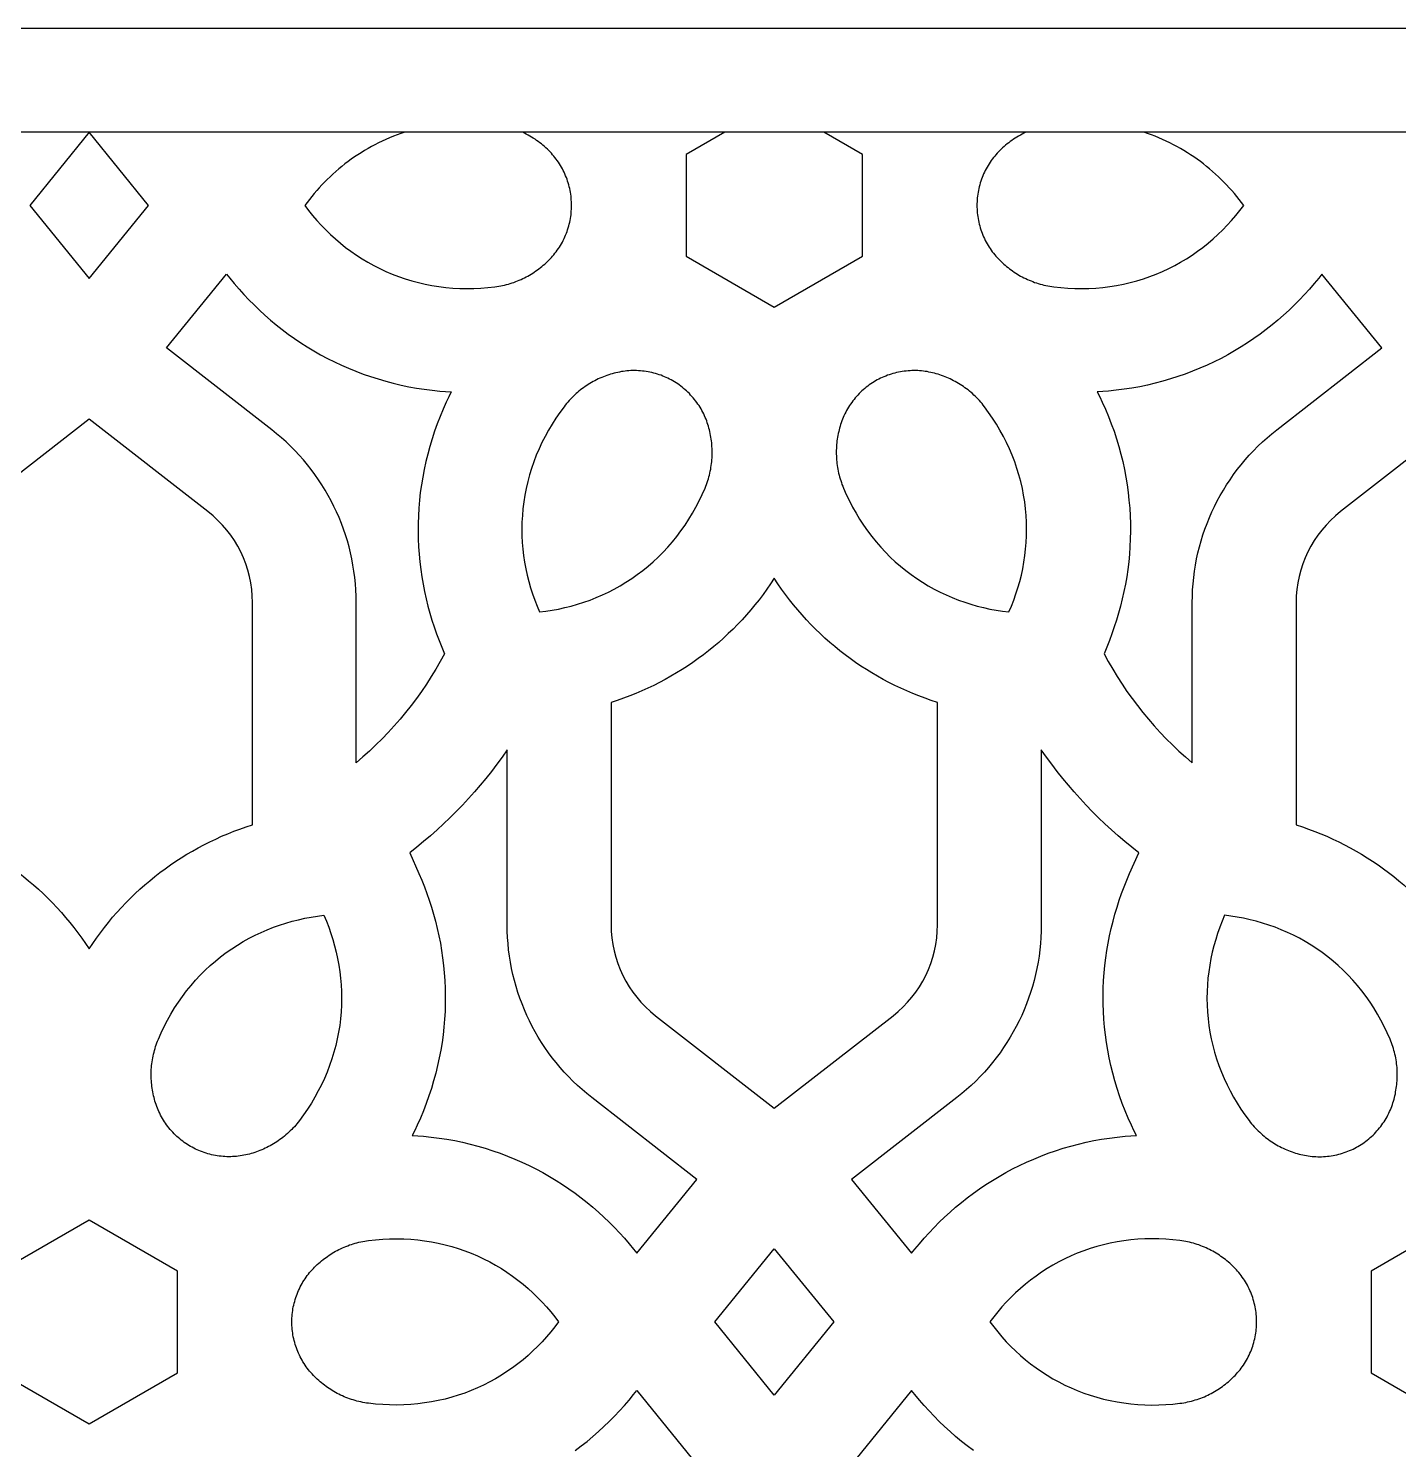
# Model space of a CAD drawing. Extents: x 14322 to 28868, y 1949 to 5319.
# Drawn here: x 21516 to 23300, y 3468 to 5319 of the extents above; entities that cross this region are included whole.
import ezdxf

# ---------------------------------------------------------------- set-up
doc = ezdxf.new("R2010")
doc.units = 0
doc.layers.add('LAYER_01', color=1, linetype='CONTINUOUS')

msp = doc.modelspace()

# ---------------------------------------------------------------- linework, layer by layer
at = {"layer": 'LAYER_01'}
for points in [[(14321.9, 1949.2), (28868, 1949.2), (28868, 5318.8), (14321.9, 5318.8)], [(14457.1, 2084.4), (28732.8, 2084.4), (28732.8, 5183.7), (14457.1, 5183.7)], [(21594.9, 5183.7), (21517.5, 5088.3), (21594.9, 4992.9), (21672.4, 5088.3)], [(22006, 5183.7), (22001, 5182), (21996, 5180.2), (21991.1, 5178.3), (21986.2, 5176.3), (21981.4, 5174.2), (21976.6, 5172), (21971.9, 5169.8), (21967.2, 5167.4), (21962.6, 5164.9), (21958.1, 5162.4), (21953.6, 5159.8), (21949.2, 5157), (21944.8, 5154.3), (21940.5, 5151.4), (21936.3, 5148.4), (21932.2, 5145.4), (21928.1, 5142.3), (21924.1, 5139.1), (21920.1, 5135.8), (21916.3, 5132.5), (21912.5, 5129.1), (21908.7, 5125.7), (21905.1, 5122.2), (21901.5, 5118.6), (21898, 5115), (21894.6, 5111.3), (21891.3, 5107.6), (21888, 5103.8), (21884.8, 5100), (21881.7, 5096.2), (21875.7, 5088.3), (21880.8, 5081.7), (21886, 5075.1), (21891.5, 5068.7), (21897.2, 5062.5), (21903.1, 5056.4), (21909.2, 5050.4), (21915.6, 5044.7), (21922.1, 5039.1), (21928.9, 5033.7), (21935.8, 5028.5), (21943, 5023.6), (21950.3, 5018.8), (21957.9, 5014.3), (21965.6, 5010.1), (21973.4, 5006.1), (21981.5, 5002.3), (21989.7, 4998.9), (21998, 4995.7), (22006.4, 4992.8), (22015, 4990.1), (22023.7, 4987.8), (22032.5, 4985.8), (22041.4, 4984.1), (22050.3, 4982.6), (22059.3, 4981.5), (22068.4, 4980.7), (22077.5, 4980.2), (22086.6, 4980), (22095.8, 4980.1), (22104.9, 4980.5), (22114.1, 4981.3), (22123.2, 4982.3), (22125.8, 4982.6), (22128.3, 4983), (22130.9, 4983.5), (22133.4, 4984), (22135.9, 4984.6), (22138.4, 4985.2), (22140.9, 4985.8), (22143.3, 4986.6), (22145.7, 4987.3), (22148.1, 4988.1), (22150.5, 4989), (22152.8, 4989.9), (22155.1, 4990.9), (22157.4, 4991.9), (22159.7, 4992.9), (22161.9, 4994), (22164.1, 4995.2), (22166.3, 4996.3), (22168.5, 4997.6), (22170.6, 4998.8), (22172.7, 5000.1), (22174.7, 5001.5), (22176.7, 5002.9), (22178.7, 5004.3), (22180.7, 5005.8), (22182.6, 5007.3), (22184.5, 5008.8), (22186.4, 5010.4), (22188.2, 5011.9), (22190, 5013.6), (22191.8, 5015.2), (22193.5, 5016.9), (22195.2, 5018.7), (22196.9, 5020.4), (22198.5, 5022.3), (22200.1, 5024.1), (22201.6, 5026), (22203.1, 5028), (22204.6, 5030), (22206, 5032), (22207.4, 5034.1), (22208.7, 5036.2), (22210, 5038.4), (22211.2, 5040.6), (22212.3, 5042.8), (22213.4, 5045.1), (22214.5, 5047.3), (22215.5, 5049.6), (22216.4, 5052), (22217.3, 5054.3), (22218.1, 5056.7), (22218.9, 5059.1), (22219.6, 5061.5), (22220.2, 5063.9), (22220.8, 5066.3), (22221.3, 5068.8), (22221.7, 5071.2), (22222.1, 5073.7), (22222.5, 5076.1), (22222.7, 5078.6), (22222.9, 5081), (22223.1, 5083.4), (22223.2, 5085.9), (22223.2, 5088.3), (22223.2, 5090.7), (22223.1, 5093.1), (22222.9, 5095.6), (22222.7, 5098), (22222.5, 5100.5), (22222.1, 5102.9), (22221.7, 5105.4), (22221.3, 5107.8), (22220.8, 5110.2), (22220.2, 5112.7), (22219.6, 5115.1), (22218.9, 5117.5), (22218.1, 5119.9), (22217.3, 5122.3), (22216.4, 5124.6), (22215.5, 5126.9), (22214.5, 5129.3), (22213.4, 5131.5), (22212.3, 5133.8), (22211.2, 5136), (22210, 5138.2), (22208.7, 5140.4), (22207.4, 5142.5), (22206, 5144.6), (22204.6, 5146.6), (22203.1, 5148.6), (22201.6, 5150.6), (22200.1, 5152.5), (22198.5, 5154.3), (22196.9, 5156.2), (22195.2, 5157.9), (22193.5, 5159.7), (22191.7, 5161.5), (22189.8, 5163.2), (22187.9, 5165), (22185.9, 5166.6), (22183.9, 5168.3), (22181.9, 5169.9), (22179.8, 5171.5), (22177.7, 5173), (22175.6, 5174.5), (22173.4, 5176), (22171.2, 5177.4), (22168.9, 5178.7), (22166.7, 5180), (22164.3, 5181.3), (22162, 5182.5), (22159.6, 5183.7)], [(22422.7, 5183.7), (22372.3, 5154.6), (22372.3, 5022), (22487.2, 4955.7), (22602, 5022), (22602, 5154.6), (22551.6, 5183.7)], [(22814.7, 5183.7), (22812.4, 5182.5), (22810, 5181.3), (22807.7, 5180), (22805.4, 5178.7), (22803.2, 5177.4), (22801, 5176), (22798.8, 5174.5), (22796.6, 5173), (22794.5, 5171.5), (22792.5, 5169.9), (22790.4, 5168.3), (22788.4, 5166.6), (22786.5, 5165), (22784.6, 5163.2), (22782.7, 5161.5), (22780.8, 5159.7), (22779.2, 5157.9), (22777.5, 5156.2), (22775.9, 5154.3), (22774.3, 5152.5), (22772.7, 5150.6), (22771.2, 5148.6), (22769.8, 5146.6), (22768.4, 5144.6), (22767, 5142.5), (22765.7, 5140.4), (22764.4, 5138.2), (22763.2, 5136), (22762, 5133.8), (22760.9, 5131.5), (22759.9, 5129.3), (22758.9, 5126.9), (22757.9, 5124.6), (22757.1, 5122.3), (22756.3, 5119.9), (22755.5, 5117.5), (22754.8, 5115.1), (22754.2, 5112.7), (22753.6, 5110.2), (22753.1, 5107.8), (22752.6, 5105.4), (22752.2, 5102.9), (22751.9, 5100.5), (22751.6, 5098), (22751.4, 5095.6), (22751.3, 5093.1), (22751.2, 5090.7), (22751.2, 5088.3), (22751.2, 5085.9), (22751.3, 5083.4), (22751.4, 5081), (22751.6, 5078.6), (22751.9, 5076.1), (22752.2, 5073.7), (22752.6, 5071.2), (22753.1, 5068.8), (22753.6, 5066.3), (22754.2, 5063.9), (22754.8, 5061.5), (22755.5, 5059.1), (22756.3, 5056.7), (22757.1, 5054.3), (22757.9, 5052), (22758.9, 5049.6), (22759.9, 5047.3), (22760.9, 5045.1), (22762, 5042.8), (22763.2, 5040.6), (22764.4, 5038.4), (22765.7, 5036.2), (22767, 5034.1), (22768.4, 5032), (22769.8, 5030), (22771.2, 5028), (22772.7, 5026), (22774.3, 5024.1), (22775.9, 5022.3), (22777.5, 5020.4), (22779.2, 5018.7), (22780.8, 5016.9), (22782.6, 5015.2), (22784.3, 5013.6), (22786.1, 5011.9), (22788, 5010.4), (22789.8, 5008.8), (22791.7, 5007.3), (22793.7, 5005.8), (22795.6, 5004.3), (22797.6, 5002.9), (22799.6, 5001.5), (22801.7, 5000.1), (22803.8, 4998.8), (22805.9, 4997.6), (22808.1, 4996.3), (22810.2, 4995.2), (22812.4, 4994), (22814.7, 4992.9), (22816.9, 4991.9), (22819.2, 4990.9), (22821.6, 4989.9), (22823.9, 4989), (22826.3, 4988.1), (22828.7, 4987.3), (22831.1, 4986.6), (22833.5, 4985.8), (22836, 4985.2), (22838.5, 4984.6), (22841, 4984), (22843.5, 4983.5), (22846, 4983), (22848.6, 4982.6), (22851.2, 4982.3), (22860.3, 4981.3), (22869.4, 4980.5), (22878.6, 4980.1), (22887.7, 4980), (22896.9, 4980.2), (22906, 4980.7), (22915, 4981.5), (22924.1, 4982.6), (22933, 4984.1), (22941.9, 4985.8), (22950.7, 4987.8), (22959.3, 4990.1), (22967.9, 4992.8), (22976.4, 4995.7), (22984.7, 4998.9), (22992.9, 5002.3), (23000.9, 5006.1), (23008.8, 5010.1), (23016.5, 5014.3), (23024, 5018.8), (23031.4, 5023.6), (23038.5, 5028.5), (23045.5, 5033.7), (23052.2, 5039.1), (23058.8, 5044.7), (23065.1, 5050.4), (23071.3, 5056.4), (23077.2, 5062.5), (23082.9, 5068.7), (23088.3, 5075.1), (23093.6, 5081.7), (23098.6, 5088.3), (23092.7, 5096.2), (23089.5, 5100), (23086.4, 5103.8), (23083.1, 5107.6), (23079.8, 5111.3), (23076.3, 5115), (23072.8, 5118.6), (23069.3, 5122.2), (23065.6, 5125.7), (23061.9, 5129.1), (23058.1, 5132.5), (23054.2, 5135.8), (23050.3, 5139.1), (23046.3, 5142.3), (23042.2, 5145.4), (23038.1, 5148.4), (23033.8, 5151.4), (23029.5, 5154.3), (23025.2, 5157), (23020.8, 5159.8), (23016.3, 5162.4), (23011.7, 5164.9), (23007.1, 5167.4), (23002.5, 5169.8), (22997.8, 5172), (22993, 5174.2), (22988.2, 5176.3), (22983.3, 5178.3), (22978.4, 5180.2), (22973.4, 5182), (22968.4, 5183.7)], [(22355.2, 4859.7), (22353.1, 4860.9), (22350.9, 4862), (22348.7, 4863.1), (22346.5, 4864.1), (22344.3, 4865.1), (22342, 4866.1), (22339.7, 4867), (22337.3, 4867.8), (22335, 4868.6), (22332.6, 4869.3), (22330.2, 4869.9), (22327.7, 4870.5), (22325.3, 4871.1), (22322.8, 4871.6), (22320.3, 4872), (22317.9, 4872.3), (22315.4, 4872.6), (22312.9, 4872.8), (22310.4, 4873), (22307.9, 4873.1), (22305.4, 4873.2), (22302.9, 4873.1), (22300.4, 4873.1), (22297.9, 4872.9), (22295.4, 4872.7), (22292.9, 4872.5), (22290.5, 4872.1), (22288.1, 4871.8), (22285.6, 4871.3), (22283.3, 4870.8), (22280.9, 4870.3), (22278.5, 4869.7), (22276.2, 4869), (22273.9, 4868.3), (22271.6, 4867.6), (22269.3, 4866.8), (22267, 4865.9), (22264.7, 4865.1), (22262.5, 4864.1), (22260.2, 4863.2), (22258, 4862.2), (22255.8, 4861.1), (22253.6, 4860), (22251.4, 4858.8), (22249.2, 4857.6), (22247.1, 4856.4), (22245, 4855.1), (22242.9, 4853.7), (22240.8, 4852.4), (22238.8, 4850.9), (22236.8, 4849.4), (22234.8, 4847.9), (22232.8, 4846.3), (22230.9, 4844.7), (22229, 4843.1), (22227.1, 4841.3), (22225.3, 4839.6), (22223.5, 4837.8), (22221.7, 4836), (22220, 4834.1), (22218.3, 4832.1), (22216.6, 4830.2), (22215, 4828.2), (22213.4, 4826.1), (22207.9, 4818.7), (22202.7, 4811.1), (22197.8, 4803.4), (22193.1, 4795.6), (22188.7, 4787.5), (22184.6, 4779.4), (22180.8, 4771.2), (22177.2, 4762.8), (22174, 4754.3), (22171.1, 4745.8), (22168.4, 4737.2), (22166.1, 4728.5), (22164.1, 4719.7), (22162.4, 4711), (22161, 4702.2), (22159.9, 4693.3), (22159.1, 4684.5), (22158.6, 4675.7), (22158.5, 4666.9), (22158.6, 4658.1), (22159, 4649.4), (22159.7, 4640.7), (22160.7, 4632.1), (22162, 4623.6), (22163.6, 4615.1), (22165.4, 4606.7), (22167.5, 4598.4), (22169.8, 4590.3), (22172.4, 4582.2), (22175.2, 4574.3), (22178.2, 4566.4), (22181.5, 4558.8), (22189.7, 4559.8), (22198, 4561.1), (22206.3, 4562.6), (22214.5, 4564.4), (22222.8, 4566.5), (22231, 4568.8), (22239.2, 4571.4), (22247.3, 4574.3), (22255.3, 4577.5), (22263.3, 4580.9), (22271.2, 4584.6), (22278.9, 4588.6), (22286.6, 4592.9), (22294.1, 4597.5), (22301.5, 4602.3), (22308.8, 4607.4), (22315.9, 4612.7), (22322.8, 4618.3), (22329.6, 4624.2), (22336.1, 4630.3), (22342.5, 4636.7), (22348.6, 4643.3), (22354.5, 4650.1), (22360.2, 4657.1), (22365.7, 4664.4), (22371, 4671.8), (22375.9, 4679.5), (22380.7, 4687.3), (22385.2, 4695.3), (22389.4, 4703.4), (22393.3, 4711.7), (22397, 4720.1), (22398, 4722.5), (22398.9, 4724.9), (22399.8, 4727.3), (22400.6, 4729.8), (22401.4, 4732.2), (22402.1, 4734.7), (22402.7, 4737.1), (22403.3, 4739.6), (22403.9, 4742.1), (22404.4, 4744.6), (22404.8, 4747), (22405.2, 4749.5), (22405.5, 4752), (22405.8, 4754.5), (22406, 4757), (22406.2, 4759.5), (22406.3, 4762), (22406.4, 4764.4), (22406.4, 4766.9), (22406.4, 4769.4), (22406.3, 4771.8), (22406.1, 4774.3), (22405.9, 4776.7), (22405.7, 4779.2), (22405.4, 4781.6), (22405.1, 4784), (22404.7, 4786.4), (22404.3, 4788.8), (22403.8, 4791.2), (22403.3, 4793.6), (22402.8, 4795.9), (22402.2, 4798.3), (22401.5, 4800.6), (22400.8, 4802.9), (22400, 4805.3), (22399.2, 4807.6), (22398.3, 4809.9), (22397.4, 4812.2), (22396.4, 4814.4), (22395.3, 4816.7), (22394.2, 4818.9), (22393, 4821.1), (22391.8, 4823.3), (22390.5, 4825.4), (22389.2, 4827.5), (22387.8, 4829.6), (22386.3, 4831.7), (22384.8, 4833.7), (22383.3, 4835.6), (22381.7, 4837.6), (22380, 4839.5), (22378.3, 4841.3), (22376.6, 4843.1), (22374.8, 4844.9), (22373, 4846.6), (22371.1, 4848.3), (22369.2, 4849.9), (22367.3, 4851.4), (22365.4, 4853), (22363.4, 4854.4), (22361.4, 4855.8), (22359.3, 4857.2), (22357.3, 4858.4)], [(22619.2, 4859.7), (22617.1, 4858.4), (22615, 4857.2), (22613, 4855.8), (22611, 4854.4), (22609, 4853), (22607, 4851.4), (22605.1, 4849.9), (22603.2, 4848.3), (22601.4, 4846.6), (22599.6, 4844.9), (22597.8, 4843.1), (22596, 4841.3), (22594.4, 4839.5), (22592.7, 4837.6), (22591.1, 4835.6), (22589.6, 4833.7), (22588.1, 4831.7), (22586.6, 4829.6), (22585.2, 4827.5), (22583.9, 4825.4), (22582.6, 4823.3), (22581.3, 4821.1), (22580.2, 4818.9), (22579, 4816.7), (22578, 4814.4), (22577, 4812.2), (22576, 4809.9), (22575.2, 4807.6), (22574.3, 4805.3), (22573.6, 4802.9), (22572.9, 4800.6), (22572.2, 4798.3), (22571.6, 4795.9), (22571.1, 4793.6), (22570.5, 4791.2), (22570.1, 4788.8), (22569.6, 4786.4), (22569.3, 4784), (22568.9, 4781.6), (22568.7, 4779.2), (22568.4, 4776.7), (22568.2, 4774.3), (22568.1, 4771.8), (22568, 4769.4), (22568, 4766.9), (22568, 4764.4), (22568.1, 4762), (22568.2, 4759.5), (22568.3, 4757), (22568.6, 4754.5), (22568.8, 4752), (22569.2, 4749.5), (22569.5, 4747), (22570, 4744.6), (22570.5, 4742.1), (22571, 4739.6), (22571.6, 4737.1), (22572.3, 4734.7), (22573, 4732.2), (22573.7, 4729.8), (22574.6, 4727.3), (22575.4, 4724.9), (22576.4, 4722.5), (22577.3, 4720.1), (22581, 4711.7), (22585, 4703.4), (22589.2, 4695.3), (22593.7, 4687.3), (22598.4, 4679.5), (22603.4, 4671.8), (22608.6, 4664.4), (22614.1, 4657.1), (22619.8, 4650.1), (22625.8, 4643.3), (22631.9, 4636.7), (22638.3, 4630.3), (22644.8, 4624.2), (22651.6, 4618.3), (22658.5, 4612.7), (22665.6, 4607.4), (22672.8, 4602.3), (22680.2, 4597.5), (22687.8, 4592.9), (22695.4, 4588.6), (22703.2, 4584.6), (22711.1, 4580.9), (22719, 4577.5), (22727.1, 4574.3), (22735.2, 4571.4), (22743.4, 4568.8), (22751.6, 4566.5), (22759.8, 4564.4), (22768.1, 4562.6), (22776.4, 4561.1), (22784.6, 4559.8), (22792.9, 4558.8), (22796.1, 4566.4), (22799.2, 4574.3), (22802, 4582.2), (22804.5, 4590.3), (22806.9, 4598.4), (22809, 4606.7), (22810.8, 4615.1), (22812.3, 4623.6), (22813.6, 4632.1), (22814.6, 4640.7), (22815.3, 4649.4), (22815.8, 4658.1), (22815.9, 4666.9), (22815.7, 4675.7), (22815.3, 4684.5), (22814.5, 4693.3), (22813.4, 4702.2), (22812, 4711), (22810.3, 4719.7), (22808.3, 4728.5), (22805.9, 4737.2), (22803.3, 4745.8), (22800.4, 4754.3), (22797.1, 4762.8), (22793.6, 4771.2), (22789.7, 4779.4), (22785.6, 4787.5), (22781.2, 4795.6), (22776.6, 4803.4), (22771.6, 4811.1), (22766.4, 4818.7), (22761, 4826.1), (22759.4, 4828.2), (22757.8, 4830.2), (22756.1, 4832.1), (22754.4, 4834.1), (22752.7, 4836), (22750.9, 4837.8), (22749.1, 4839.6), (22747.2, 4841.3), (22745.4, 4843.1), (22743.5, 4844.7), (22741.5, 4846.3), (22739.6, 4847.9), (22737.6, 4849.4), (22735.6, 4850.9), (22733.5, 4852.4), (22731.5, 4853.7), (22729.4, 4855.1), (22727.2, 4856.4), (22725.1, 4857.6), (22723, 4858.8), (22720.8, 4860), (22718.6, 4861.1), (22716.4, 4862.2), (22714.1, 4863.2), (22711.9, 4864.1), (22709.6, 4865.1), (22707.4, 4865.9), (22705.1, 4866.8), (22702.8, 4867.6), (22700.5, 4868.3), (22698.2, 4869), (22695.8, 4869.7), (22693.5, 4870.3), (22691.1, 4870.8), (22688.7, 4871.3), (22686.3, 4871.8), (22683.9, 4872.1), (22681.4, 4872.5), (22679, 4872.7), (22676.5, 4872.9), (22674, 4873.1), (22671.5, 4873.1), (22669, 4873.2), (22666.5, 4873.1), (22664, 4873), (22661.5, 4872.8), (22659, 4872.6), (22656.5, 4872.3), (22654, 4872), (22651.5, 4871.6), (22649.1, 4871.1), (22646.6, 4870.5), (22644.2, 4869.9), (22641.8, 4869.3), (22639.4, 4868.6), (22637, 4867.8), (22634.7, 4867), (22632.4, 4866.1), (22630.1, 4865.1), (22627.8, 4864.1), (22625.6, 4863.1), (22623.4, 4862), (22621.3, 4860.9)], [(21726.9, 3862.6), (21724.9, 3863.9), (21722.8, 3865.2), (21720.8, 3866.5), (21718.7, 3867.9), (21716.8, 3869.4), (21714.8, 3870.9), (21712.9, 3872.4), (21711, 3874.1), (21709.1, 3875.7), (21707.3, 3877.4), (21705.5, 3879.2), (21703.8, 3881), (21702.1, 3882.8), (21700.5, 3884.7), (21698.9, 3886.7), (21697.3, 3888.6), (21695.8, 3890.7), (21694.4, 3892.7), (21693, 3894.8), (21691.6, 3896.9), (21690.3, 3899.1), (21689.1, 3901.2), (21687.9, 3903.4), (21686.8, 3905.7), (21685.8, 3907.9), (21684.7, 3910.2), (21683.8, 3912.4), (21682.9, 3914.7), (21682.1, 3917.1), (21681.3, 3919.4), (21680.6, 3921.7), (21680, 3924), (21679.4, 3926.4), (21678.8, 3928.7), (21678.3, 3931.1), (21677.8, 3933.5), (21677.4, 3935.9), (21677, 3938.3), (21676.7, 3940.7), (21676.4, 3943.1), (21676.2, 3945.6), (21676, 3948), (21675.9, 3950.5), (21675.8, 3952.9), (21675.7, 3955.4), (21675.8, 3957.9), (21675.8, 3960.4), (21675.9, 3962.8), (21676.1, 3965.3), (21676.3, 3967.8), (21676.6, 3970.3), (21676.9, 3972.8), (21677.3, 3975.3), (21677.7, 3977.8), (21678.2, 3980.2), (21678.8, 3982.7), (21679.4, 3985.2), (21680, 3987.6), (21680.7, 3990.1), (21681.5, 3992.6), (21682.3, 3995), (21683.2, 3997.4), (21684.1, 3999.8), (21685.1, 4002.2), (21688.8, 4010.7), (21692.7, 4018.9), (21697, 4027.1), (21701.4, 4035), (21706.2, 4042.9), (21711.2, 4050.5), (21716.4, 4057.9), (21721.9, 4065.2), (21727.6, 4072.2), (21733.5, 4079.1), (21739.7, 4085.6), (21746, 4092), (21752.6, 4098.1), (21759.3, 4104), (21766.2, 4109.6), (21773.3, 4115), (21780.6, 4120), (21788, 4124.9), (21795.5, 4129.4), (21803.2, 4133.7), (21811, 4137.7), (21818.8, 4141.4), (21826.8, 4144.8), (21834.9, 4148), (21843, 4150.9), (21851.1, 4153.5), (21859.3, 4155.8), (21867.6, 4157.9), (21875.8, 4159.7), (21884.1, 4161.2), (21892.4, 4162.5), (21900.7, 4163.6), (21903.9, 4155.9), (21906.9, 4148.1), (21909.7, 4140.1), (21912.3, 4132.1), (21914.6, 4123.9), (21916.7, 4115.6), (21918.5, 4107.2), (21920.1, 4098.8), (21921.4, 4090.2), (21922.4, 4081.6), (21923.1, 4072.9), (21923.5, 4064.2), (21923.7, 4055.4), (21923.5, 4046.6), (21923, 4037.8), (21922.3, 4029), (21921.2, 4020.2), (21919.8, 4011.4), (21918.1, 4002.6), (21916, 3993.9), (21913.7, 3985.2), (21911.1, 3976.5), (21908.1, 3968), (21904.9, 3959.5), (21901.3, 3951.2), (21897.5, 3942.9), (21893.4, 3934.8), (21889, 3926.8), (21884.3, 3918.9), (21879.4, 3911.2), (21874.2, 3903.6), (21868.8, 3896.2), (21867.2, 3894.2), (21865.5, 3892.1), (21863.9, 3890.2), (21862.2, 3888.3), (21860.4, 3886.4), (21858.7, 3884.5), (21856.8, 3882.7), (21855, 3881), (21853.1, 3879.3), (21851.2, 3877.6), (21849.3, 3876), (21847.3, 3874.4), (21845.3, 3872.9), (21843.3, 3871.4), (21841.3, 3870), (21839.2, 3868.6), (21837.1, 3867.2), (21835, 3865.9), (21832.9, 3864.7), (21830.7, 3863.5), (21828.5, 3862.3), (21826.4, 3861.2), (21824.1, 3860.2), (21821.9, 3859.1), (21819.7, 3858.2), (21817.4, 3857.2), (21815.1, 3856.4), (21812.8, 3855.5), (21810.5, 3854.8), (21808.2, 3854), (21805.9, 3853.3), (21803.6, 3852.7), (21801.2, 3852.1), (21798.9, 3851.5), (21796.5, 3851), (21794.1, 3850.6), (21791.6, 3850.2), (21789.2, 3849.9), (21786.7, 3849.6), (21784.3, 3849.4), (21781.8, 3849.3), (21779.3, 3849.2), (21776.8, 3849.2), (21774.3, 3849.2), (21771.8, 3849.3), (21769.3, 3849.5), (21766.8, 3849.7), (21764.3, 3850), (21761.8, 3850.4), (21759.3, 3850.8), (21756.8, 3851.2), (21754.4, 3851.8), (21752, 3852.4), (21749.6, 3853), (21747.2, 3853.8), (21744.8, 3854.5), (21742.5, 3855.4), (21740.1, 3856.3), (21737.9, 3857.2), (21735.6, 3858.2), (21733.4, 3859.2), (21731.2, 3860.3), (21729, 3861.5)], [(23247.4, 3862.6), (23249.5, 3863.9), (23251.6, 3865.2), (23253.6, 3866.5), (23255.6, 3867.9), (23257.6, 3869.4), (23259.6, 3870.9), (23261.5, 3872.4), (23263.4, 3874.1), (23265.2, 3875.7), (23267, 3877.4), (23268.8, 3879.2), (23270.6, 3881), (23272.2, 3882.8), (23273.9, 3884.7), (23275.5, 3886.7), (23277, 3888.6), (23278.5, 3890.7), (23280, 3892.7), (23281.4, 3894.8), (23282.7, 3896.9), (23284, 3899.1), (23285.3, 3901.2), (23286.4, 3903.4), (23287.6, 3905.7), (23288.6, 3907.9), (23289.6, 3910.2), (23290.6, 3912.4), (23291.4, 3914.7), (23292.3, 3917.1), (23293, 3919.4), (23293.7, 3921.7), (23294.4, 3924), (23295, 3926.4), (23295.5, 3928.7), (23296.1, 3931.1), (23296.5, 3933.5), (23296.9, 3935.9), (23297.3, 3938.3), (23297.7, 3940.7), (23297.9, 3943.1), (23298.2, 3945.6), (23298.4, 3948), (23298.5, 3950.5), (23298.6, 3952.9), (23298.6, 3955.4), (23298.6, 3957.9), (23298.5, 3960.4), (23298.4, 3962.8), (23298.3, 3965.3), (23298, 3967.8), (23297.8, 3970.3), (23297.4, 3972.8), (23297.1, 3975.3), (23296.6, 3977.8), (23296.1, 3980.2), (23295.6, 3982.7), (23295, 3985.2), (23294.3, 3987.6), (23293.6, 3990.1), (23292.9, 3992.6), (23292, 3995), (23291.2, 3997.4), (23290.2, 3999.8), (23289.3, 4002.2), (23285.6, 4010.7), (23281.6, 4018.9), (23277.4, 4027.1), (23272.9, 4035), (23268.2, 4042.9), (23263.2, 4050.5), (23258, 4057.9), (23252.5, 4065.2), (23246.8, 4072.2), (23240.8, 4079.1), (23234.7, 4085.6), (23228.3, 4092), (23221.8, 4098.1), (23215, 4104), (23208.1, 4109.6), (23201, 4115), (23193.8, 4120), (23186.4, 4124.9), (23178.8, 4129.4), (23171.2, 4133.7), (23163.4, 4137.7), (23155.5, 4141.4), (23147.6, 4144.8), (23139.5, 4148), (23131.4, 4150.9), (23123.2, 4153.5), (23115, 4155.8), (23106.8, 4157.9), (23098.5, 4159.7), (23090.2, 4161.2), (23082, 4162.5), (23073.7, 4163.6), (23070.5, 4155.9), (23067.4, 4148.1), (23064.6, 4140.1), (23062.1, 4132.1), (23059.7, 4123.9), (23057.6, 4115.6), (23055.8, 4107.2), (23054.3, 4098.8), (23053, 4090.2), (23052, 4081.6), (23051.3, 4072.9), (23050.8, 4064.2), (23050.7, 4055.4), (23050.9, 4046.6), (23051.3, 4037.8), (23052.1, 4029), (23053.2, 4020.2), (23054.6, 4011.4), (23056.3, 4002.6), (23058.3, 3993.9), (23060.7, 3985.2), (23063.3, 3976.5), (23066.2, 3968), (23069.5, 3959.5), (23073, 3951.2), (23076.9, 3942.9), (23081, 3934.8), (23085.4, 3926.8), (23090, 3918.9), (23095, 3911.2), (23100.2, 3903.6), (23105.6, 3896.2), (23107.2, 3894.2), (23108.8, 3892.1), (23110.5, 3890.2), (23112.2, 3888.3), (23113.9, 3886.4), (23115.7, 3884.5), (23117.5, 3882.7), (23119.4, 3881), (23121.2, 3879.3), (23123.1, 3877.6), (23125.1, 3876), (23127, 3874.4), (23129, 3872.9), (23131, 3871.4), (23133.1, 3870), (23135.1, 3868.6), (23137.2, 3867.2), (23139.3, 3865.9), (23141.5, 3864.7), (23143.6, 3863.5), (23145.8, 3862.3), (23148, 3861.2), (23150.2, 3860.2), (23152.5, 3859.1), (23154.7, 3858.2), (23157, 3857.2), (23159.2, 3856.4), (23161.5, 3855.5), (23163.8, 3854.8), (23166.1, 3854), (23168.4, 3853.3), (23170.8, 3852.7), (23173.1, 3852.1), (23175.5, 3851.5), (23177.9, 3851), (23180.3, 3850.6), (23182.7, 3850.2), (23185.2, 3849.9), (23187.6, 3849.6), (23190.1, 3849.4), (23192.6, 3849.3), (23195.1, 3849.2), (23197.6, 3849.2), (23200.1, 3849.2), (23202.6, 3849.3), (23205.1, 3849.5), (23207.6, 3849.7), (23210.1, 3850), (23212.6, 3850.4), (23215.1, 3850.8), (23217.5, 3851.2), (23220, 3851.8), (23222.4, 3852.4), (23224.8, 3853), (23227.2, 3853.8), (23229.6, 3854.5), (23231.9, 3855.4), (23234.2, 3856.3), (23236.5, 3857.2), (23238.8, 3858.2), (23241, 3859.2), (23243.2, 3860.3), (23245.3, 3861.5)], [(21594.9, 3766.6), (21480.1, 3700.3), (21480.1, 3567.7), (21594.9, 3501.4), (21709.8, 3567.7), (21709.8, 3700.3)], [(23379.4, 3766.6), (23264.6, 3700.3), (23264.6, 3567.7), (23379.4, 3501.4), (23494.3, 3567.7), (23494.3, 3700.3)], [(21858.9, 3634), (21859, 3636.4), (21859, 3638.9), (21859.2, 3641.3), (21859.4, 3643.8), (21859.7, 3646.2), (21860, 3648.7), (21860.4, 3651.1), (21860.8, 3653.5), (21861.4, 3656), (21861.9, 3658.4), (21862.6, 3660.8), (21863.3, 3663.2), (21864, 3665.6), (21864.8, 3668), (21865.7, 3670.3), (21866.6, 3672.7), (21867.6, 3675), (21868.7, 3677.3), (21869.8, 3679.5), (21871, 3681.7), (21872.2, 3683.9), (21873.4, 3686.1), (21874.8, 3688.2), (21876.1, 3690.3), (21877.5, 3692.3), (21879, 3694.3), (21880.5, 3696.3), (21882, 3698.2), (21883.6, 3700.1), (21885.3, 3701.9), (21886.9, 3703.7), (21888.6, 3705.4), (21890.3, 3707.1), (21892.1, 3708.7), (21893.9, 3710.4), (21895.7, 3712), (21897.6, 3713.5), (21899.5, 3715.1), (21901.4, 3716.6), (21903.4, 3718), (21905.4, 3719.4), (21907.4, 3720.8), (21909.5, 3722.2), (21911.6, 3723.5), (21913.7, 3724.7), (21915.8, 3726), (21918, 3727.2), (21920.2, 3728.3), (21922.4, 3729.4), (21924.7, 3730.4), (21927, 3731.4), (21929.3, 3732.4), (21931.7, 3733.3), (21934, 3734.2), (21936.4, 3735), (21938.8, 3735.8), (21941.3, 3736.5), (21943.7, 3737.1), (21946.2, 3737.8), (21948.7, 3738.3), (21951.2, 3738.8), (21953.8, 3739.3), (21956.3, 3739.7), (21958.9, 3740.1), (21968, 3741.1), (21977.2, 3741.8), (21986.3, 3742.2), (21995.5, 3742.3), (22004.6, 3742.1), (22013.7, 3741.6), (22022.8, 3740.8), (22031.8, 3739.7), (22040.8, 3738.3), (22049.6, 3736.5), (22058.4, 3734.5), (22067.1, 3732.2), (22075.7, 3729.6), (22084.1, 3726.7), (22092.5, 3723.5), (22100.6, 3720), (22108.7, 3716.3), (22116.6, 3712.3), (22124.3, 3708), (22131.8, 3703.5), (22139.1, 3698.8), (22146.3, 3693.8), (22153.2, 3688.6), (22160, 3683.2), (22166.6, 3677.7), (22172.9, 3671.9), (22179, 3666), (22184.9, 3659.8), (22190.6, 3653.6), (22196.1, 3647.2), (22201.4, 3640.7), (22206.4, 3634), (22201.4, 3627.4), (22196.1, 3620.9), (22190.6, 3614.5), (22184.9, 3608.2), (22179, 3602.1), (22172.9, 3596.2), (22166.6, 3590.4), (22160, 3584.8), (22153.2, 3579.4), (22146.3, 3574.2), (22139.1, 3569.3), (22131.8, 3564.5), (22124.3, 3560), (22116.6, 3555.8), (22108.7, 3551.8), (22100.6, 3548), (22092.5, 3544.6), (22084.1, 3541.4), (22075.7, 3538.5), (22067.1, 3535.9), (22058.4, 3533.5), (22049.6, 3531.5), (22040.8, 3529.8), (22031.8, 3528.4), (22022.8, 3527.3), (22013.7, 3526.4), (22004.6, 3525.9), (21995.5, 3525.7), (21986.3, 3525.9), (21977.2, 3526.3), (21968, 3527), (21958.9, 3528), (21956.3, 3528.3), (21953.8, 3528.7), (21951.2, 3529.2), (21948.7, 3529.7), (21946.2, 3530.3), (21943.7, 3530.9), (21941.3, 3531.6), (21938.8, 3532.3), (21936.4, 3533), (21934, 3533.9), (21931.7, 3534.7), (21929.3, 3535.6), (21927, 3536.6), (21924.7, 3537.6), (21922.4, 3538.7), (21920.2, 3539.8), (21918, 3540.9), (21915.8, 3542.1), (21913.7, 3543.3), (21911.6, 3544.6), (21909.5, 3545.9), (21907.4, 3547.2), (21905.4, 3548.6), (21903.4, 3550), (21901.4, 3551.5), (21899.5, 3553), (21897.6, 3554.5), (21895.7, 3556.1), (21893.9, 3557.7), (21892.1, 3559.3), (21890.3, 3561), (21888.6, 3562.7), (21886.9, 3564.4), (21885.3, 3566.2), (21883.6, 3568), (21882, 3569.8), (21880.5, 3571.8), (21879, 3573.7), (21877.5, 3575.7), (21876.1, 3577.8), (21874.8, 3579.8), (21873.4, 3582), (21872.2, 3584.1), (21871, 3586.3), (21869.8, 3588.5), (21868.7, 3590.8), (21867.6, 3593.1), (21866.6, 3595.4), (21865.7, 3597.7), (21864.8, 3600.1), (21864, 3602.4), (21863.3, 3604.8), (21862.6, 3607.2), (21861.9, 3609.6), (21861.4, 3612.1), (21860.8, 3614.5), (21860.4, 3617), (21860, 3619.4), (21859.7, 3621.8), (21859.4, 3624.3), (21859.2, 3626.7), (21859, 3629.2), (21859, 3631.6)], [(23115.4, 3634), (23115.4, 3636.4), (23115.3, 3638.9), (23115.2, 3641.3), (23115, 3643.8), (23114.7, 3646.2), (23114.4, 3648.7), (23114, 3651.1), (23113.5, 3653.5), (23113, 3656), (23112.4, 3658.4), (23111.8, 3660.8), (23111.1, 3663.2), (23110.3, 3665.6), (23109.5, 3668), (23108.7, 3670.3), (23107.7, 3672.7), (23106.7, 3675), (23105.7, 3677.3), (23104.6, 3679.5), (23103.4, 3681.7), (23102.2, 3683.9), (23100.9, 3686.1), (23099.6, 3688.2), (23098.2, 3690.3), (23096.8, 3692.3), (23095.4, 3694.3), (23093.9, 3696.3), (23092.3, 3698.2), (23090.7, 3700.1), (23089.1, 3701.9), (23087.4, 3703.7), (23085.8, 3705.4), (23084, 3707.1), (23082.3, 3708.7), (23080.5, 3710.4), (23078.6, 3712), (23076.8, 3713.5), (23074.9, 3715.1), (23072.9, 3716.6), (23071, 3718), (23069, 3719.4), (23067, 3720.8), (23064.9, 3722.2), (23062.8, 3723.5), (23060.7, 3724.7), (23058.5, 3726), (23056.4, 3727.2), (23054.2, 3728.3), (23051.9, 3729.4), (23049.7, 3730.4), (23047.4, 3731.4), (23045, 3732.4), (23042.7, 3733.3), (23040.3, 3734.2), (23037.9, 3735), (23035.5, 3735.8), (23033.1, 3736.5), (23030.6, 3737.1), (23028.1, 3737.8), (23025.6, 3738.3), (23023.1, 3738.8), (23020.6, 3739.3), (23018, 3739.7), (23015.4, 3740.1), (23006.3, 3741.1), (22997.2, 3741.8), (22988, 3742.2), (22978.9, 3742.3), (22969.7, 3742.1), (22960.6, 3741.6), (22951.6, 3740.8), (22942.5, 3739.7), (22933.6, 3738.3), (22924.7, 3736.5), (22915.9, 3734.5), (22907.3, 3732.2), (22898.7, 3729.6), (22890.2, 3726.7), (22881.9, 3723.5), (22873.7, 3720), (22865.7, 3716.3), (22857.8, 3712.3), (22850.1, 3708), (22842.6, 3703.5), (22835.2, 3698.8), (22828.1, 3693.8), (22821.1, 3688.6), (22814.4, 3683.2), (22807.8, 3677.7), (22801.5, 3671.9), (22795.3, 3666), (22789.4, 3659.8), (22783.7, 3653.6), (22778.3, 3647.2), (22773, 3640.7), (22768, 3634), (22773, 3627.4), (22778.3, 3620.9), (22783.7, 3614.5), (22789.4, 3608.2), (22795.3, 3602.1), (22801.5, 3596.2), (22807.8, 3590.4), (22814.4, 3584.8), (22821.1, 3579.4), (22828.1, 3574.2), (22835.2, 3569.3), (22842.6, 3564.5), (22850.1, 3560), (22857.8, 3555.8), (22865.7, 3551.8), (22873.7, 3548), (22881.9, 3544.6), (22890.2, 3541.4), (22898.7, 3538.5), (22907.3, 3535.9), (22915.9, 3533.5), (22924.7, 3531.5), (22933.6, 3529.8), (22942.5, 3528.4), (22951.6, 3527.3), (22960.6, 3526.4), (22969.7, 3525.9), (22978.9, 3525.7), (22988, 3525.9), (22997.2, 3526.3), (23006.3, 3527), (23015.4, 3528), (23018, 3528.3), (23020.6, 3528.7), (23023.1, 3529.2), (23025.6, 3529.7), (23028.1, 3530.3), (23030.6, 3530.9), (23033.1, 3531.6), (23035.5, 3532.3), (23037.9, 3533), (23040.3, 3533.9), (23042.7, 3534.7), (23045, 3535.6), (23047.4, 3536.6), (23049.7, 3537.6), (23051.9, 3538.7), (23054.2, 3539.8), (23056.4, 3540.9), (23058.5, 3542.1), (23060.7, 3543.3), (23062.8, 3544.6), (23064.9, 3545.9), (23067, 3547.2), (23069, 3548.6), (23071, 3550), (23072.9, 3551.5), (23074.9, 3553), (23076.8, 3554.5), (23078.6, 3556.1), (23080.5, 3557.7), (23082.3, 3559.3), (23084, 3561), (23085.8, 3562.7), (23087.4, 3564.4), (23089.1, 3566.2), (23090.7, 3568), (23092.3, 3569.8), (23093.9, 3571.8), (23095.4, 3573.7), (23096.8, 3575.7), (23098.2, 3577.8), (23099.6, 3579.8), (23100.9, 3582), (23102.2, 3584.1), (23103.4, 3586.3), (23104.6, 3588.5), (23105.7, 3590.8), (23106.7, 3593.1), (23107.7, 3595.4), (23108.7, 3597.7), (23109.5, 3600.1), (23110.3, 3602.4), (23111.1, 3604.8), (23111.8, 3607.2), (23112.4, 3609.6), (23113, 3612.1), (23113.5, 3614.5), (23114, 3617), (23114.4, 3619.4), (23114.7, 3621.8), (23115, 3624.3), (23115.2, 3626.7), (23115.3, 3629.2), (23115.4, 3631.6)], [(22487.2, 3729.4), (22564.6, 3634), (22487.2, 3538.6), (22409.7, 3634)]]:
    msp.add_lwpolyline(points, close=True, dxfattribs=at)
for points in [[(22057.7, 4504.4, -0.097387), (21942.7, 4362.4), (21942.7, 4571, 0.231422), (21832.7, 4796.1), (21695.7, 4902.6), (21773.9, 4998.9), (21778.1, 4993.6), (21784, 4986.4), (21790.2, 4979.3), (21796.5, 4972.3), (21803, 4965.4), (21809.8, 4958.6), (21816.7, 4951.9), (21823.9, 4945.3), (21831.2, 4939), (21838.7, 4932.7), (21846.4, 4926.6), (21854.3, 4920.7), (21862.4, 4915), (21870.6, 4909.4), (21879, 4904), (21887.6, 4898.8), (21896.4, 4893.8), (21905.3, 4889.1), (21914.3, 4884.5), (21923.5, 4880.2), (21932.8, 4876.1), (21942.3, 4872.3), (21951.8, 4868.6), (21961.5, 4865.3), (21971.2, 4862.2), (21981.1, 4859.3), (21991, 4856.7), (22001.1, 4854.3), (22011.1, 4852.2), (22021.2, 4850.4), (22031.4, 4848.8), (22041.6, 4847.5), (22051.8, 4846.5), (22059.2, 4845.9), (22066.5, 4845.4), (22063.2, 4838.8), (22060.1, 4832.2), (22055.9, 4822.8), (22051.9, 4813.3), (22048.2, 4803.7), (22044.7, 4794.1), (22041.5, 4784.3), (22038.5, 4774.4), (22035.8, 4764.5), (22033.4, 4754.6), (22031.2, 4744.5), (22029.3, 4734.5), (22027.6, 4724.4), (22026.2, 4714.3), (22025.1, 4704.2), (22024.3, 4694.1), (22023.7, 4684), (22023.4, 4673.9), (22023.3, 4663.8), (22023.5, 4653.8), (22024, 4643.8), (22024.7, 4633.9), (22025.6, 4624), (22026.8, 4614.2), (22028.2, 4604.5), (22029.9, 4594.8), (22031.7, 4585.3), (22033.8, 4575.9), (22036.1, 4566.5), (22038.7, 4557.3), (22041.4, 4548.2), (22044.3, 4539.2), (22047.4, 4530.3), (22050.6, 4521.5), (22054.1, 4512.9)], [(22916.7, 4504.4, 0.097387), (23031.6, 4362.4), (23031.6, 4571, -0.231422), (23141.7, 4796.1), (23278.6, 4902.6), (23200.5, 4998.9), (23196.3, 4993.6), (23190.3, 4986.4), (23184.2, 4979.3), (23177.8, 4972.3), (23171.3, 4965.4), (23164.6, 4958.6), (23157.6, 4951.9), (23150.5, 4945.3), (23143.2, 4939), (23135.6, 4932.7), (23128, 4926.6), (23120, 4920.7), (23112, 4915), (23103.7, 4909.4), (23095.3, 4904), (23086.7, 4898.8), (23078, 4893.8), (23069.1, 4889.1), (23060.1, 4884.5), (23050.9, 4880.2), (23041.5, 4876.1), (23032.1, 4872.3), (23022.5, 4868.6), (23012.9, 4865.3), (23003.1, 4862.2), (22993.3, 4859.3), (22983.3, 4856.7), (22973.3, 4854.3), (22963.2, 4852.2), (22953.1, 4850.4), (22942.9, 4848.8), (22932.7, 4847.5), (22922.5, 4846.5), (22915.2, 4845.9), (22907.8, 4845.4), (22911.1, 4838.8), (22914.3, 4832.2), (22918.5, 4822.8), (22922.5, 4813.3), (22926.2, 4803.7), (22929.7, 4794.1), (22932.9, 4784.3), (22935.8, 4774.4), (22938.6, 4764.5), (22941, 4754.6), (22943.2, 4744.5), (22945.1, 4734.5), (22946.7, 4724.4), (22948.1, 4714.3), (22949.2, 4704.2), (22950.1, 4694.1), (22950.7, 4684), (22951, 4673.9), (22951, 4663.8), (22950.9, 4653.8), (22950.4, 4643.8), (22949.7, 4633.9), (22948.8, 4624), (22947.6, 4614.2), (22946.2, 4604.5), (22944.5, 4594.8), (22942.6, 4585.3), (22940.5, 4575.9), (22938.2, 4566.5), (22935.7, 4557.3), (22933, 4548.2), (22930.1, 4539.2), (22927, 4530.3), (22923.7, 4521.5), (22920.3, 4512.9)], [(21807.6, 4281.5), (21807.6, 4571, 0.231422), (21749.7, 4689.4), (21594.9, 4809.8), (21440.2, 4689.4, 0.231422), (21382.3, 4571), (21382.3, 4281.5, -0.175132), (21594.9, 4119.8), (21594.9, 4119.8, -0.175132)], [(23592, 4281.5), (23592, 4571, 0.231422), (23534.1, 4689.4), (23379.4, 4809.8), (23224.7, 4689.4, 0.231422), (23166.8, 4571), (23166.8, 4281.5, -0.175132), (23379.4, 4119.8), (23379.4, 4119.8, -0.175132)], [(22487.2, 4602.6, -0.175132), (22274.6, 4440.8), (22274.6, 4151.3, 0.231422), (22332.5, 4032.9), (22487.2, 3912.5), (22641.9, 4032.9, 0.231422), (22699.8, 4151.3), (22699.8, 4440.8, -0.175132)], [(22024.4, 4217.9), (22028, 4209.4), (22031.5, 4200.8), (22034.8, 4192), (22037.9, 4183.2), (22040.8, 4174.1), (22043.5, 4165), (22046, 4155.8), (22048.3, 4146.5), (22050.4, 4137), (22052.3, 4127.5), (22053.9, 4117.8), (22055.3, 4108.1), (22056.5, 4098.3), (22057.5, 4088.5), (22058.2, 4078.5), (22058.6, 4068.5), (22058.8, 4058.5), (22058.7, 4048.5), (22058.4, 4038.4), (22057.8, 4028.3), (22057, 4018.1), (22055.9, 4008), (22054.5, 3997.9), (22052.9, 3987.8), (22050.9, 3977.8), (22048.8, 3967.8), (22046.3, 3957.8), (22043.6, 3947.9), (22040.6, 3938), (22037.4, 3928.3), (22033.9, 3918.6), (22030.2, 3909), (22026.3, 3899.5), (22022, 3890.1), (22018.9, 3883.5), (22015.6, 3876.9), (22022.9, 3876.4), (22030.3, 3875.9), (22040.5, 3874.8), (22050.7, 3873.5), (22060.9, 3871.9), (22071, 3870.1), (22081.1, 3868), (22091.1, 3865.6), (22101, 3863), (22110.9, 3860.2), (22120.6, 3857), (22130.3, 3853.7), (22139.9, 3850.1), (22149.3, 3846.2), (22158.6, 3842.1), (22167.8, 3837.8), (22176.8, 3833.2), (22185.8, 3828.5), (22194.5, 3823.5), (22203.1, 3818.3), (22211.5, 3812.9), (22219.8, 3807.4), (22227.8, 3801.6), (22235.7, 3795.7), (22243.4, 3789.6), (22250.9, 3783.4), (22258.3, 3777), (22265.4, 3770.4), (22272.3, 3763.8), (22279.1, 3757), (22285.6, 3750.1), (22292, 3743), (22298.1, 3735.9), (22304, 3728.7), (22308.2, 3723.4), (22386.4, 3819.7), (22249.5, 3926.2, -0.231422), (22139.4, 4151.3), (22139.4, 4379.1, -0.076243), (22012.5, 4245)], [(22835, 4379.1), (22835, 4151.3, -0.231422), (22724.9, 3926.2), (22588, 3819.7), (22666.1, 3723.4), (22670.3, 3728.7), (22676.3, 3735.9), (22682.4, 3743), (22688.8, 3750.1), (22695.3, 3757), (22702, 3763.8), (22709, 3770.4), (22716.1, 3777), (22723.4, 3783.4), (22731, 3789.6), (22738.6, 3795.7), (22746.6, 3801.6), (22754.6, 3807.4), (22762.9, 3812.9), (22771.3, 3818.3), (22779.9, 3823.5), (22788.6, 3828.5), (22797.5, 3833.2), (22806.5, 3837.8), (22815.7, 3842.1), (22825.1, 3846.2), (22834.5, 3850.1), (22844.1, 3853.7), (22853.7, 3857), (22863.5, 3860.2), (22873.3, 3863), (22883.3, 3865.6), (22893.3, 3868), (22903.4, 3870.1), (22913.5, 3871.9), (22923.7, 3873.5), (22933.9, 3874.8), (22944.1, 3875.9), (22951.4, 3876.4), (22958.8, 3876.9), (22955.5, 3883.5), (22952.3, 3890.1), (22948.1, 3899.5), (22944.1, 3909), (22940.4, 3918.6), (22936.9, 3928.3), (22933.7, 3938), (22930.8, 3947.9), (22928, 3957.8), (22925.6, 3967.8), (22923.4, 3977.8), (22921.5, 3987.8), (22919.9, 3997.9), (22918.5, 4008), (22917.4, 4018.1), (22916.5, 4028.3), (22915.9, 4038.4), (22915.6, 4048.5), (22915.6, 4058.5), (22915.7, 4068.5), (22916.2, 4078.5), (22916.9, 4088.5), (22917.8, 4098.3), (22919, 4108.1), (22920.4, 4117.8), (22922.1, 4127.5), (22924, 4137), (22926.1, 4146.5), (22928.4, 4155.8), (22930.9, 4165), (22933.6, 4174.1), (22936.5, 4183.2), (22939.6, 4192), (22942.9, 4200.8), (22946.3, 4209.4), (22949.9, 4217.9), (22961.9, 4245, -0.076243)]]:
    msp.add_lwpolyline(points, format="xyb", close=True, dxfattribs=at)
for points in [[(22227.8, 3466.4), (22235.7, 3472.4), (22243.4, 3478.4), (22250.9, 3484.7), (22258.3, 3491.1), (22265.4, 3497.6), (22272.3, 3504.3), (22279.1, 3511.1), (22285.6, 3518), (22292, 3525), (22298.1, 3532.1), (22304, 3539.4), (22308.2, 3544.6), (22386.4, 3448.3)], [(22746.6, 3466.4), (22738.6, 3472.4), (22731, 3478.4), (22723.4, 3484.7), (22716.1, 3491.1), (22709, 3497.6), (22702, 3504.3), (22695.3, 3511.1), (22688.8, 3518), (22682.4, 3525), (22676.3, 3532.1), (22670.3, 3539.4), (22666.1, 3544.6), (22588, 3448.3)]]:
    msp.add_lwpolyline(points, dxfattribs=at)

doc.saveas('drawing.dxf')
